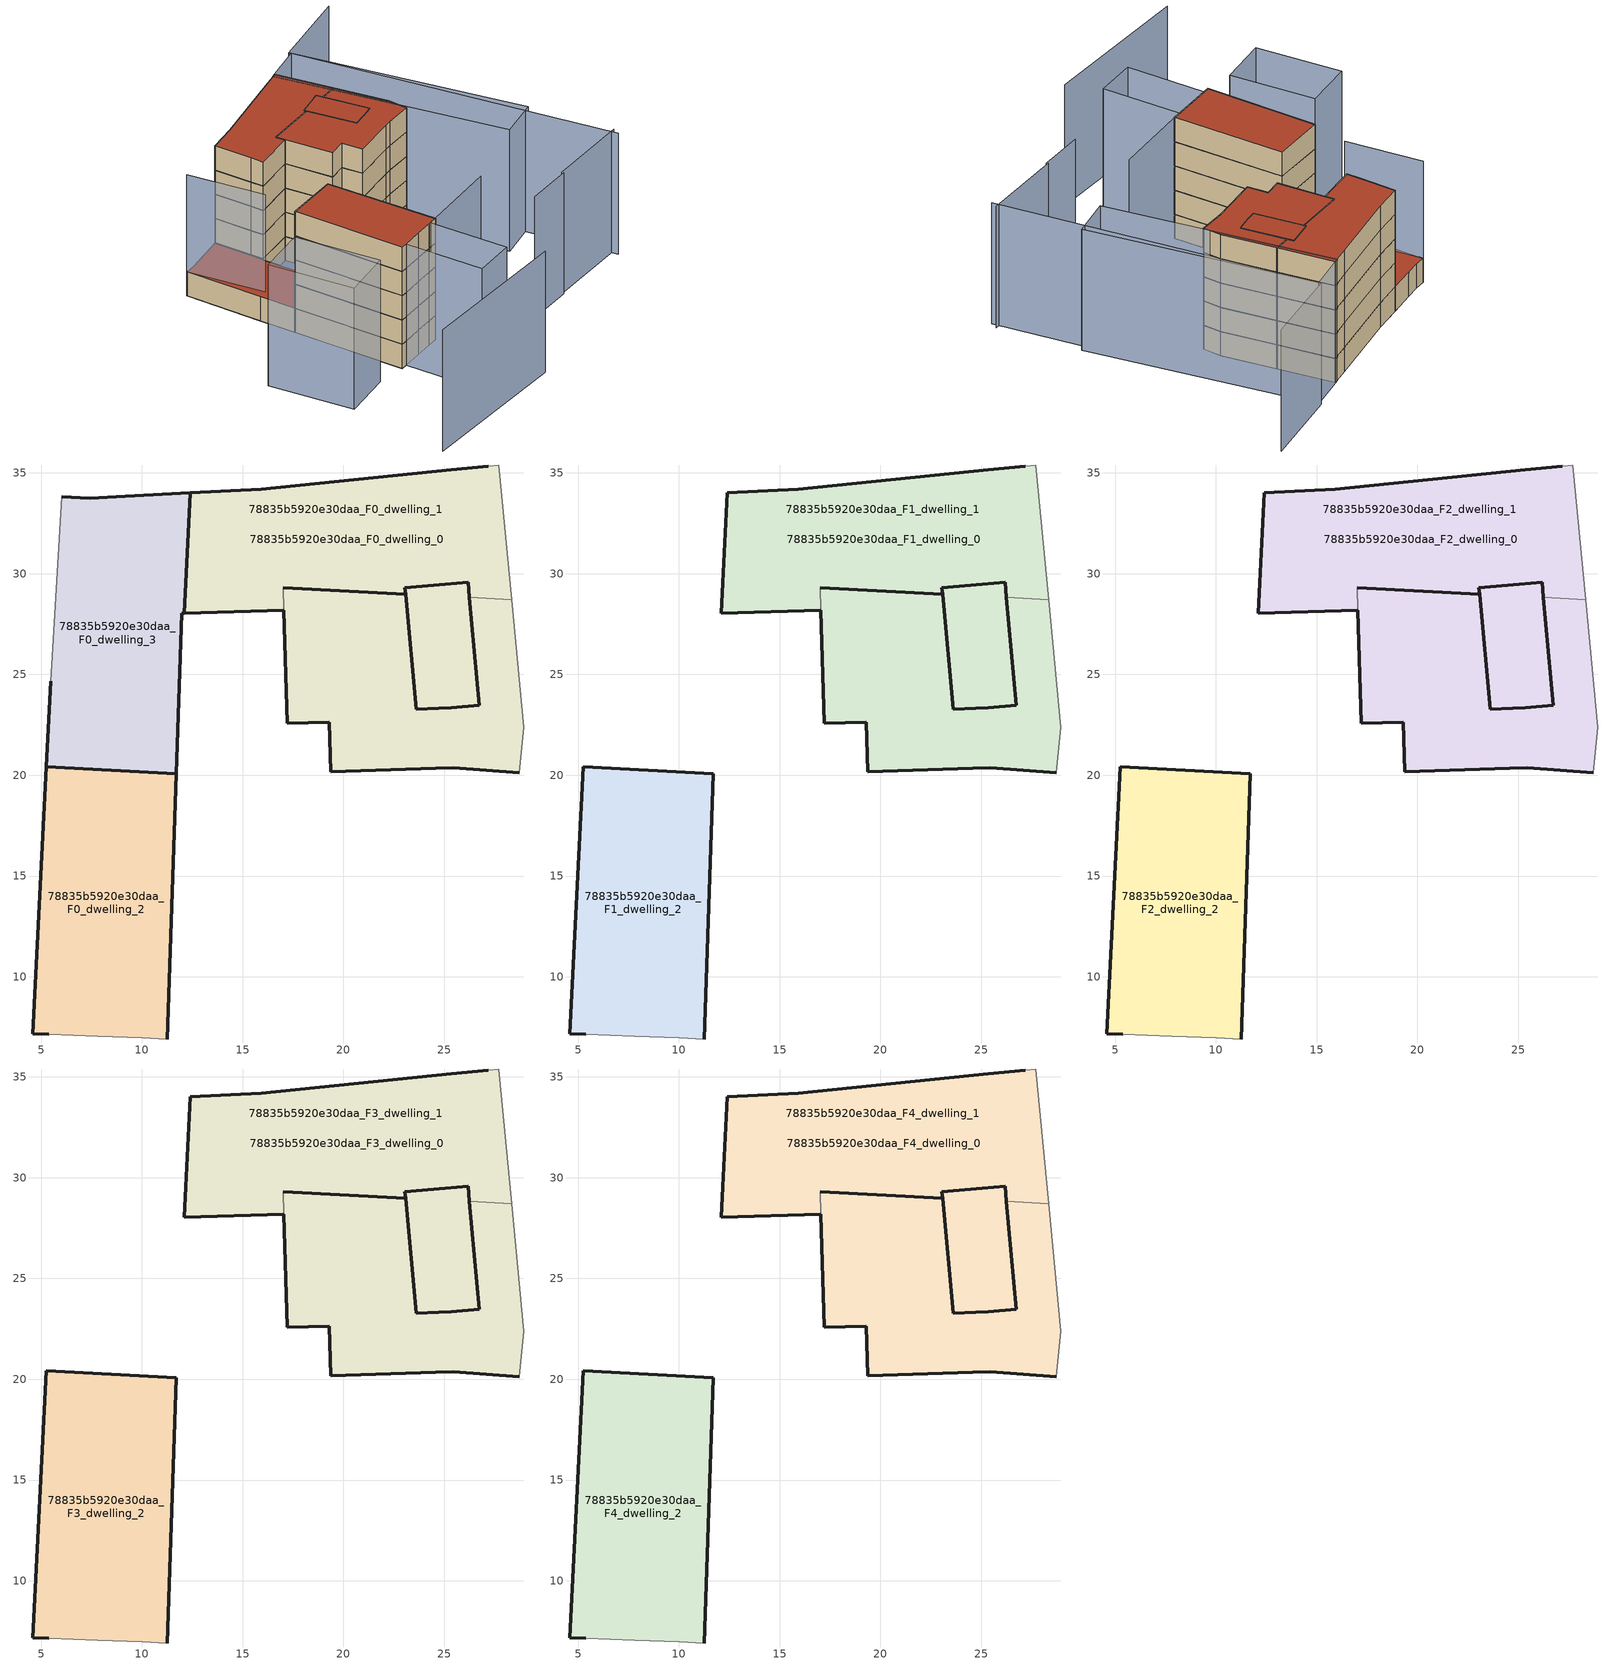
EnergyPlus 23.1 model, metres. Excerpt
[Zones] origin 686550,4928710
78835b5920e30daa_F0_dwelling_0
 floor ground (EU_floor_Construction): 28.34,28.72 27.7,35.39 27.19,35.34 25.34,35.16 15.91,34.19 12.4,34.01 12.17,29.54 12.09,28.04 17.04,28.18 17.01,29.3 23.08,28.99 23.05,29.29 25.05,29.48 26.18,29.58 26.25,28.83 z0; 28.73,20.12 28.95,22.37 28.34,28.72 26.25,28.83 26.73,23.46 25.34,23.34 24.74,23.32 23.62,23.26 23.08,28.99 17.01,29.3 17.04,28.18 17.21,22.57 19.29,22.63 19.36,20.17 24.58,20.34 25.45,20.36 z0; 26.73,23.46 26.25,28.83 26.18,29.58 25.05,29.48 23.05,29.29 23.08,28.99 23.62,23.26 24.74,23.32 25.34,23.34 z0
 wall outside (EU_wall_Construction): 17.01,29.3 23.08,28.99 23.62,23.26 24.74,23.32 25.34,23.34 26.73,23.46 26.25,28.83 / 28.73,20.12 25.45,20.36 24.58,20.34 19.36,20.17 19.29,22.63 17.21,22.57 17.04,28.18 z0:3
 wall adiabatic (EU_wall_Construction): 28.34,28.72 28.95,22.37 28.73,20.12 z0:3
 wall to 78835b5920e30daa_F0_dwelling_1 (EU_wall_Construction): 17.04,28.18 17.01,29.3 / 26.25,28.83 28.34,28.72 z0:3
78835b5920e30daa_F0_dwelling_1
 floor ground (EU_floor_Construction): 28.34,28.72 27.7,35.39 27.19,35.34 25.34,35.16 15.91,34.19 12.4,34.01 12.17,29.54 12.09,28.04 17.04,28.18 17.01,29.3 23.08,28.99 23.05,29.29 25.05,29.48 26.18,29.58 26.25,28.83 z0; 28.73,20.12 28.95,22.37 28.34,28.72 26.25,28.83 26.73,23.46 25.34,23.34 24.74,23.32 23.62,23.26 23.08,28.99 17.01,29.3 17.04,28.18 17.21,22.57 19.29,22.63 19.36,20.17 24.58,20.34 25.45,20.36 z0; 26.73,23.46 26.25,28.83 26.18,29.58 25.05,29.48 23.05,29.29 23.08,28.99 23.62,23.26 24.74,23.32 25.34,23.34 z0
 wall outside (EU_wall_Construction): 26.25,28.83 26.18,29.58 25.05,29.48 23.05,29.29 23.08,28.99 17.01,29.3 / 17.04,28.18 12.09,28.04 12.17,29.54 12.4,34.01 15.91,34.19 25.34,35.16 27.19,35.34 z0:3
 wall adiabatic (EU_wall_Construction): 27.19,35.34 27.7,35.39 28.34,28.72 z0:3
78835b5920e30daa_F0_dwelling_2
 floor ground (EU_floor_Construction): 11.27,6.92 11.71,20.09 5.27,20.42 4.58,7.18 5.37,7.16 7.82,7.05 10.01,6.96 z0
 wall outside (EU_wall_Construction): 5.37,7.16 4.58,7.18 5.27,20.42 / 5.26,20.42 11.71,20.09 11.27,6.92 z0:3
 wall adiabatic (EU_wall_Construction): 11.27,6.92 10.01,6.96 7.82,7.05 5.37,7.16 z0:3
78835b5920e30daa_F0_dwelling_3
 floor ground (EU_floor_Construction): 11.71,20.09 11.97,28.03 12.09,28.04 12.4,34.01 9.19,33.85 7.41,33.75 6.03,33.81 5.48,24.65 5.27,20.42 z0
 wall outside (EU_wall_Construction): 5.27,20.42 5.48,24.65 / 6.03,33.81 7.41,33.75 9.19,33.85 12.4,34.01 12.09,28.04 11.97,28.03 11.71,20.09 5.26,20.42 z0:3
 wall adiabatic (EU_wall_Construction): 5.48,24.65 6.03,33.81 z0:3
 roof outside (EU_roof_Construction): 12.4,34.01 12.09,28.04 11.97,28.03 11.71,20.09 5.27,20.42 5.48,24.65 6.03,33.81 7.41,33.75 9.19,33.85 z3
78835b5920e30daa_F1_dwelling_0
 floor outside (EU_floor_Construction): 28.34,28.72 27.7,35.39 27.19,35.34 25.34,35.16 15.91,34.19 12.4,34.01 12.17,29.54 12.09,28.04 17.04,28.18 17.01,29.3 23.08,28.99 23.05,29.29 25.05,29.48 26.18,29.58 26.25,28.83 z3; 28.73,20.12 28.95,22.37 28.34,28.72 26.25,28.83 26.73,23.46 25.34,23.34 24.74,23.32 23.62,23.26 23.08,28.99 17.01,29.3 17.04,28.18 17.21,22.57 19.29,22.63 19.36,20.17 24.58,20.34 25.45,20.36 z3; 26.73,23.46 26.25,28.83 26.18,29.58 25.05,29.48 23.05,29.29 23.08,28.99 23.62,23.26 24.74,23.32 25.34,23.34 z3
 wall outside (EU_wall_Construction): 17.01,29.3 23.08,28.99 23.62,23.26 24.74,23.32 25.34,23.34 26.73,23.46 26.25,28.83 / 28.73,20.12 25.45,20.36 24.58,20.34 19.36,20.17 19.29,22.63 17.21,22.57 17.04,28.18 z3:6
 wall adiabatic (EU_wall_Construction): 28.34,28.72 28.95,22.37 28.73,20.12 z3:6
 wall to 78835b5920e30daa_F1_dwelling_1 (EU_wall_Construction): 17.04,28.18 17.01,29.3 / 26.25,28.83 28.34,28.72 z3:6
78835b5920e30daa_F1_dwelling_1
 floor to 78835b5920e30daa_F0_dwelling_1 (EU_floor_Construction): 28.34,28.72 27.7,35.39 27.19,35.34 25.34,35.16 15.91,34.19 12.4,34.01 12.17,29.54 12.09,28.04 17.04,28.18 17.01,29.3 23.08,28.99 23.05,29.29 25.05,29.48 26.18,29.58 26.25,28.83 z3; 28.73,20.12 28.95,22.37 28.34,28.72 26.25,28.83 26.73,23.46 25.34,23.34 24.74,23.32 23.62,23.26 23.08,28.99 17.01,29.3 17.04,28.18 17.21,22.57 19.29,22.63 19.36,20.17 24.58,20.34 25.45,20.36 z3; 26.73,23.46 26.25,28.83 26.18,29.58 25.05,29.48 23.05,29.29 23.08,28.99 23.62,23.26 24.74,23.32 25.34,23.34 z3
 wall outside (EU_wall_Construction): 26.25,28.83 26.18,29.58 25.05,29.48 23.05,29.29 23.08,28.99 17.01,29.3 / 17.04,28.18 12.09,28.04 12.17,29.54 12.4,34.01 15.91,34.19 25.34,35.16 27.19,35.34 z3:6
 wall adiabatic (EU_wall_Construction): 27.19,35.34 27.7,35.39 28.34,28.72 z3:6
78835b5920e30daa_F1_dwelling_2
 floor to 78835b5920e30daa_F0_dwelling_2 (EU_floor_Construction): 11.27,6.92 11.71,20.09 5.26,20.42 4.58,7.18 5.37,7.16 7.82,7.05 10.01,6.96 z3
 wall outside (EU_wall_Construction): 5.37,7.16 4.58,7.18 5.27,20.42 11.71,20.09 11.27,6.92 z3:6
 wall adiabatic (EU_wall_Construction): 11.27,6.92 10.01,6.96 7.82,7.05 5.37,7.16 z3:6
78835b5920e30daa_F2_dwelling_0
 floor outside (EU_floor_Construction): 28.34,28.72 27.7,35.39 27.19,35.34 25.34,35.16 15.91,34.19 12.4,34.01 12.17,29.54 12.09,28.04 17.04,28.18 17.01,29.3 23.08,28.99 23.05,29.29 25.05,29.48 26.18,29.58 26.25,28.83 z6; 28.73,20.12 28.95,22.37 28.34,28.72 26.25,28.83 26.73,23.46 25.34,23.34 24.74,23.32 23.62,23.26 23.08,28.99 17.01,29.3 17.04,28.18 17.21,22.57 19.29,22.63 19.36,20.17 24.58,20.34 25.45,20.36 z6; 26.73,23.46 26.25,28.83 26.18,29.58 25.05,29.48 23.05,29.29 23.08,28.99 23.62,23.26 24.74,23.32 25.34,23.34 z6
 wall outside (EU_wall_Construction): 17.01,29.3 23.08,28.99 23.62,23.26 24.74,23.32 25.34,23.34 26.73,23.46 26.25,28.83 / 28.73,20.12 25.45,20.36 24.58,20.34 19.36,20.17 19.29,22.63 17.21,22.57 17.04,28.18 z6:9
 wall adiabatic (EU_wall_Construction): 28.34,28.72 28.95,22.37 28.73,20.12 z6:9
 wall to 78835b5920e30daa_F2_dwelling_1 (EU_wall_Construction): 17.04,28.18 17.01,29.3 / 26.25,28.83 28.34,28.72 z6:9
78835b5920e30daa_F2_dwelling_1
 floor to 78835b5920e30daa_F1_dwelling_1 (EU_floor_Construction): 28.34,28.72 27.7,35.39 27.19,35.34 25.34,35.16 15.91,34.19 12.4,34.01 12.17,29.54 12.09,28.04 17.04,28.18 17.01,29.3 23.08,28.99 23.05,29.29 25.05,29.48 26.18,29.58 26.25,28.83 z6; 28.73,20.12 28.95,22.37 28.34,28.72 26.25,28.83 26.73,23.46 25.34,23.34 24.74,23.32 23.62,23.26 23.08,28.99 17.01,29.3 17.04,28.18 17.21,22.57 19.29,22.63 19.36,20.17 24.58,20.34 25.45,20.36 z6; 26.73,23.46 26.25,28.83 26.18,29.58 25.05,29.48 23.05,29.29 23.08,28.99 23.62,23.26 24.74,23.32 25.34,23.34 z6
 wall outside (EU_wall_Construction): 26.25,28.83 26.18,29.58 25.05,29.48 23.05,29.29 23.08,28.99 17.01,29.3 / 17.04,28.18 12.09,28.04 12.17,29.54 12.4,34.01 15.91,34.19 25.34,35.16 27.19,35.34 z6:9
 wall adiabatic (EU_wall_Construction): 27.19,35.34 27.7,35.39 28.34,28.72 z6:9
78835b5920e30daa_F2_dwelling_2
 floor to 78835b5920e30daa_F1_dwelling_2 (EU_floor_Construction): 11.27,6.92 11.71,20.09 5.26,20.42 4.58,7.18 5.37,7.16 7.82,7.05 10.01,6.96 z6
 wall outside (EU_wall_Construction): 5.37,7.16 4.58,7.18 5.27,20.42 11.71,20.09 11.27,6.92 z6:9
 wall adiabatic (EU_wall_Construction): 11.27,6.92 10.01,6.96 7.82,7.05 5.37,7.16 z6:9
78835b5920e30daa_F3_dwelling_0
 floor outside (EU_floor_Construction): 28.34,28.72 27.7,35.39 27.19,35.34 25.34,35.16 15.91,34.19 12.4,34.01 12.17,29.54 12.09,28.04 17.04,28.18 17.01,29.3 23.08,28.99 23.05,29.29 25.05,29.48 26.18,29.58 26.25,28.83 z9; 28.73,20.12 28.95,22.37 28.34,28.72 26.25,28.83 26.73,23.46 25.34,23.34 24.74,23.32 23.62,23.26 23.08,28.99 17.01,29.3 17.04,28.18 17.21,22.57 19.29,22.63 19.36,20.17 24.58,20.34 25.45,20.36 z9; 26.73,23.46 26.25,28.83 26.18,29.58 25.05,29.48 23.05,29.29 23.08,28.99 23.62,23.26 24.74,23.32 25.34,23.34 z9
 wall outside (EU_wall_Construction): 17.01,29.3 23.08,28.99 23.62,23.26 24.74,23.32 25.34,23.34 26.73,23.46 26.25,28.83 / 28.73,20.12 25.45,20.36 24.58,20.34 19.36,20.17 19.29,22.63 17.21,22.57 17.04,28.18 z9:12
 wall adiabatic (EU_wall_Construction): 28.34,28.72 28.95,22.37 28.73,20.12 z9:12
 wall to 78835b5920e30daa_F3_dwelling_1 (EU_wall_Construction): 17.04,28.18 17.01,29.3 / 26.25,28.83 28.34,28.72 z9:12
78835b5920e30daa_F3_dwelling_1
 floor to 78835b5920e30daa_F2_dwelling_1 (EU_floor_Construction): 28.34,28.72 27.7,35.39 27.19,35.34 25.34,35.16 15.91,34.19 12.4,34.01 12.17,29.54 12.09,28.04 17.04,28.18 17.01,29.3 23.08,28.99 23.05,29.29 25.05,29.48 26.18,29.58 26.25,28.83 z9; 28.73,20.12 28.95,22.37 28.34,28.72 26.25,28.83 26.73,23.46 25.34,23.34 24.74,23.32 23.62,23.26 23.08,28.99 17.01,29.3 17.04,28.18 17.21,22.57 19.29,22.63 19.36,20.17 24.58,20.34 25.45,20.36 z9; 26.73,23.46 26.25,28.83 26.18,29.58 25.05,29.48 23.05,29.29 23.08,28.99 23.62,23.26 24.74,23.32 25.34,23.34 z9
 wall outside (EU_wall_Construction): 26.25,28.83 26.18,29.58 25.05,29.48 23.05,29.29 23.08,28.99 17.01,29.3 / 17.04,28.18 12.09,28.04 12.17,29.54 12.4,34.01 15.91,34.19 25.34,35.16 27.19,35.34 z9:12
 wall adiabatic (EU_wall_Construction): 27.19,35.34 27.7,35.39 28.34,28.72 z9:12
78835b5920e30daa_F3_dwelling_2
 floor to 78835b5920e30daa_F2_dwelling_2 (EU_floor_Construction): 11.27,6.92 11.71,20.09 5.26,20.42 4.58,7.18 5.37,7.16 7.82,7.05 10.01,6.96 z9
 wall outside (EU_wall_Construction): 5.37,7.16 4.58,7.18 5.27,20.42 11.71,20.09 11.27,6.92 z9:12
 wall adiabatic (EU_wall_Construction): 11.27,6.92 10.01,6.96 7.82,7.05 5.37,7.16 z9:12
78835b5920e30daa_F4_dwelling_0
 floor outside (EU_floor_Construction): 28.34,28.72 27.7,35.39 27.19,35.34 25.34,35.16 15.91,34.19 12.4,34.01 12.17,29.54 12.09,28.04 17.04,28.18 17.01,29.3 23.08,28.99 23.05,29.29 25.05,29.48 26.18,29.58 26.25,28.83 z12; 28.73,20.12 28.95,22.37 28.34,28.72 26.25,28.83 26.73,23.46 25.34,23.34 24.74,23.32 23.62,23.26 23.08,28.99 17.01,29.3 17.04,28.18 17.21,22.57 19.29,22.63 19.36,20.17 24.58,20.34 25.45,20.36 z12; 26.73,23.46 26.25,28.83 26.18,29.58 25.05,29.48 23.05,29.29 23.08,28.99 23.62,23.26 24.74,23.32 25.34,23.34 z12
 wall outside (EU_wall_Construction): 17.01,29.3 23.08,28.99 23.62,23.26 24.74,23.32 25.34,23.34 26.73,23.46 26.25,28.83 / 28.73,20.12 25.45,20.36 24.58,20.34 19.36,20.17 19.29,22.63 17.21,22.57 17.04,28.18 z12:15
 wall adiabatic (EU_wall_Construction): 28.34,28.72 28.95,22.37 28.73,20.12 z12:15
 wall to 78835b5920e30daa_F4_dwelling_1 (EU_wall_Construction): 17.04,28.18 17.01,29.3 / 26.25,28.83 28.34,28.72 z12:15
 roof outside (EU_roof_Construction): 28.34,28.72 28.95,22.37 28.73,20.12 25.45,20.36 24.58,20.34 19.36,20.17 19.29,22.63 17.21,22.57 17.04,28.18 17.01,29.3 23.08,28.99 23.62,23.26 24.74,23.32 25.34,23.34 26.73,23.46 26.25,28.83 z15; 27.7,35.39 28.34,28.72 26.25,28.83 26.18,29.58 25.05,29.48 23.05,29.29 23.08,28.99 17.01,29.3 17.04,28.18 12.09,28.04 12.17,29.54 12.4,34.01 15.91,34.19 25.34,35.16 27.19,35.34 z15; 26.18,29.58 26.25,28.83 26.73,23.46 25.34,23.34 24.74,23.32 23.62,23.26 23.08,28.99 23.05,29.29 25.05,29.48 z15
78835b5920e30daa_F4_dwelling_1
 floor to 78835b5920e30daa_F3_dwelling_1 (EU_floor_Construction): 28.34,28.72 27.7,35.39 27.19,35.34 25.34,35.16 15.91,34.19 12.4,34.01 12.17,29.54 12.09,28.04 17.04,28.18 17.01,29.3 23.08,28.99 23.05,29.29 25.05,29.48 26.18,29.58 26.25,28.83 z12; 28.73,20.12 28.95,22.37 28.34,28.72 26.25,28.83 26.73,23.46 25.34,23.34 24.74,23.32 23.62,23.26 23.08,28.99 17.01,29.3 17.04,28.18 17.21,22.57 19.29,22.63 19.36,20.17 24.58,20.34 25.45,20.36 z12; 26.73,23.46 26.25,28.83 26.18,29.58 25.05,29.48 23.05,29.29 23.08,28.99 23.62,23.26 24.74,23.32 25.34,23.34 z12
 wall outside (EU_wall_Construction): 26.25,28.83 26.18,29.58 25.05,29.48 23.05,29.29 23.08,28.99 17.01,29.3 / 17.04,28.18 12.09,28.04 12.17,29.54 12.4,34.01 15.91,34.19 25.34,35.16 27.19,35.34 z12:15
 wall adiabatic (EU_wall_Construction): 27.19,35.34 27.7,35.39 28.34,28.72 z12:15
 roof outside (EU_roof_Construction): 28.34,28.72 28.95,22.37 28.73,20.12 25.45,20.36 24.58,20.34 19.36,20.17 19.29,22.63 17.21,22.57 17.04,28.18 17.01,29.3 23.08,28.99 23.62,23.26 24.74,23.32 25.34,23.34 26.73,23.46 26.25,28.83 z15; 27.7,35.39 28.34,28.72 26.25,28.83 26.18,29.58 25.05,29.48 23.05,29.29 23.08,28.99 17.01,29.3 17.04,28.18 12.09,28.04 12.17,29.54 12.4,34.01 15.91,34.19 25.34,35.16 27.19,35.34 z15; 26.18,29.58 26.25,28.83 26.73,23.46 25.34,23.34 24.74,23.32 23.62,23.26 23.08,28.99 23.05,29.29 25.05,29.48 z15
78835b5920e30daa_F4_dwelling_2
 floor to 78835b5920e30daa_F3_dwelling_2 (EU_floor_Construction): 11.27,6.92 11.71,20.09 5.26,20.42 4.58,7.18 5.37,7.16 7.82,7.05 10.01,6.96 z12
 wall outside (EU_wall_Construction): 5.37,7.16 4.58,7.18 5.27,20.42 11.71,20.09 11.27,6.92 z12:15
 wall adiabatic (EU_wall_Construction): 11.27,6.92 10.01,6.96 7.82,7.05 5.37,7.16 z12:15
 roof outside (EU_roof_Construction): 11.71,20.09 11.27,6.92 10.01,6.96 7.82,7.05 5.37,7.16 4.58,7.18 5.27,20.42 z15
shading: -7.41,-4.39 11.29,-6.25 / 25.59,-0.22 35.59,-0.86 / 20.07,-0.06 25.59,-0.41 / 10.01,6.97 20.77,6.82 / 35.14,-1.64 32.1,36.18 / 32.1,36.18 42.09,36.98 / 6.03,33.81 6.62,24.73 / 1.27,7.93 -4.8,7.69 / -4.8,7.69 -5.19,17.74 / -5.19,17.74 0.88,17.98 / 0.88,17.98 1.27,7.93 / 5.05,-2.16 5.37,7.16 / 5.37,7.16 10.28,6.99 / 10.28,6.99 9.96,-2.32 / 9.96,-2.32 5.05,-2.16 / 32.16,35.88 35.1,9.12 / 35.1,9.12 30.18,8.58 / 30.18,8.58 27.23,35.34 / 27.23,35.34 32.16,35.88 z0:15
[Building]
EU S2 Campaign: North Axis=0; Terrain=City; Solar Distribution=FullExterior
[Site:Location]
Bologna: Latitude=44.5; Longitude=11.25; Time Zone=1; Elevation=37
[SizingPeriod:WeatherFileDays]
AnnualSizingPeriod: Begin Month=1; Begin Day of Month=1; End Month=12; End Day of Month=31; Day of Week for Start Day=Monday; Use Weather File Daylight Saving Period=No; Use Weather File Rain and Snow Indicators=No
[MATERIAL]
EU_InternalMass_Material: Roughness=MediumRough; Thickness=0.1; Conductivity=1; Density=1800; Specific Heat=900; Thermal Absorptance=0.9; Solar Absorptance=0.7; Visible Absorptance=0.7
[MATERIAL:NOMASS] Roughness=MediumRough; Thermal Absorptance=0.9; Solar Absorptance=0.7; Visible Absorptance=0.7
Name | Thermal Resistance
EU_wall_NoMass | 0.905828
EU_roof_NoMass | 0.37593
EU_floor_NoMass | 0.67114
[CONSTRUCTION]
EU_wall_Construction: EU_wall_NoMass
EU_roof_Construction: EU_roof_NoMass
EU_floor_Construction: EU_floor_NoMass
EU_InternalMass_Construction: EU_InternalMass_Material
[ZONE] Type=1; Multiplier=1; Ceiling Height=autocalculate; Floor Area=autocalculate; Part of Total Floor Area=Yes
Name | Volume
78835b5920e30daa_F0_dwelling_0; 78835b5920e30daa_F1_dwelling_0; 78835b5920e30daa_F2_dwelling_0; 78835b5920e30daa_F3_dwelling_0; 78835b5920e30daa_F4_dwelling_0; 78835b5920e30daa_F0_dwelling_1; 78835b5920e30daa_F1_dwelling_1; 78835b5920e30daa_F2_dwelling_1; 78835b5920e30daa_F3_dwelling_1; 78835b5920e30daa_F4_dwelling_1 | 567.524
78835b5920e30daa_F0_dwelling_2 | 260.577
78835b5920e30daa_F1_dwelling_2; 78835b5920e30daa_F2_dwelling_2; 78835b5920e30daa_F3_dwelling_2; 78835b5920e30daa_F4_dwelling_2 | 260.576
78835b5920e30daa_F0_dwelling_3 | 260.573
[INTERNALMASS] Construction=EU_InternalMass_Construction
Name | Zone or ZoneList | Surface Area
78835b5920e30daa_F0_dwelling_0_EU_InternalMass | 78835b5920e30daa_F0_dwelling_0 | 78.5979
78835b5920e30daa_F0_dwelling_1_EU_InternalMass | 78835b5920e30daa_F0_dwelling_1 | 91.4401
78835b5920e30daa_F0_dwelling_2_EU_InternalMass | 78835b5920e30daa_F0_dwelling_2 | 86.859
78835b5920e30daa_F0_dwelling_3_EU_InternalMass | 78835b5920e30daa_F0_dwelling_3 | 86.8573
78835b5920e30daa_F1_dwelling_0_EU_InternalMass | 78835b5920e30daa_F1_dwelling_0 | 67.6822
78835b5920e30daa_F1_dwelling_1_EU_InternalMass | 78835b5920e30daa_F1_dwelling_1 | 67.688
78835b5920e30daa_F1_dwelling_2_EU_InternalMass | 78835b5920e30daa_F1_dwelling_2 | 208.383
78835b5920e30daa_F2_dwelling_0_EU_InternalMass | 78835b5920e30daa_F2_dwelling_0 | 67.6822
78835b5920e30daa_F2_dwelling_1_EU_InternalMass | 78835b5920e30daa_F2_dwelling_1 | 67.688
78835b5920e30daa_F2_dwelling_2_EU_InternalMass | 78835b5920e30daa_F2_dwelling_2 | 208.383
78835b5920e30daa_F3_dwelling_0_EU_InternalMass | 78835b5920e30daa_F3_dwelling_0 | 67.6822
78835b5920e30daa_F3_dwelling_1_EU_InternalMass | 78835b5920e30daa_F3_dwelling_1 | 67.688
78835b5920e30daa_F3_dwelling_2_EU_InternalMass | 78835b5920e30daa_F3_dwelling_2 | 208.383
78835b5920e30daa_F4_dwelling_0_EU_InternalMass | 78835b5920e30daa_F4_dwelling_0 | 67.6822
78835b5920e30daa_F4_dwelling_1_EU_InternalMass | 78835b5920e30daa_F4_dwelling_1 | 67.688
78835b5920e30daa_F4_dwelling_2_EU_InternalMass | 78835b5920e30daa_F4_dwelling_2 | 208.383
[OTHEREQUIPMENT] Fuel Type=Electricity; Design Level Calculation Method=Watts/Area; Power per Zone Floor Area=1; Fraction Latent=0; Fraction Radiant=0; Fraction Lost=0; Carbon Dioxide Generation Rate=0; EndUse Subcategory=EU_Step8_InternalGains
Name | Zone or ZoneList or Space or SpaceList | Schedule
EU_Step8_InternalGain_78835b5920e30daa_F0_dwelling_0_f000 | 78835b5920e30daa_F0_dwelling_0 | EU_Step8_GainSchedule_78835b5920e30daa_F0_dwelling_0_f000
EU_Step8_InternalGain_78835b5920e30daa_F0_dwelling_1_f000 | 78835b5920e30daa_F0_dwelling_1 | EU_Step8_GainSchedule_78835b5920e30daa_F0_dwelling_1_f000
EU_Step8_InternalGain_78835b5920e30daa_F0_dwelling_2_f000 | 78835b5920e30daa_F0_dwelling_2 | EU_Step8_GainSchedule_78835b5920e30daa_F0_dwelling_2_f000
EU_Step8_InternalGain_78835b5920e30daa_F0_dwelling_3_f000 | 78835b5920e30daa_F0_dwelling_3 | EU_Step8_GainSchedule_78835b5920e30daa_F0_dwelling_3_f000
EU_Step8_InternalGain_78835b5920e30daa_F1_dwelling_0_f000 | 78835b5920e30daa_F1_dwelling_0 | EU_Step8_GainSchedule_78835b5920e30daa_F1_dwelling_0_f000
EU_Step8_InternalGain_78835b5920e30daa_F1_dwelling_1_f000 | 78835b5920e30daa_F1_dwelling_1 | EU_Step8_GainSchedule_78835b5920e30daa_F1_dwelling_1_f000
EU_Step8_InternalGain_78835b5920e30daa_F1_dwelling_2_f000 | 78835b5920e30daa_F1_dwelling_2 | EU_Step8_GainSchedule_78835b5920e30daa_F1_dwelling_2_f000
EU_Step8_InternalGain_78835b5920e30daa_F2_dwelling_0_f000 | 78835b5920e30daa_F2_dwelling_0 | EU_Step8_GainSchedule_78835b5920e30daa_F2_dwelling_0_f000
EU_Step8_InternalGain_78835b5920e30daa_F2_dwelling_1_f000 | 78835b5920e30daa_F2_dwelling_1 | EU_Step8_GainSchedule_78835b5920e30daa_F2_dwelling_1_f000
EU_Step8_InternalGain_78835b5920e30daa_F2_dwelling_2_f000 | 78835b5920e30daa_F2_dwelling_2 | EU_Step8_GainSchedule_78835b5920e30daa_F2_dwelling_2_f000
EU_Step8_InternalGain_78835b5920e30daa_F3_dwelling_0_f000 | 78835b5920e30daa_F3_dwelling_0 | EU_Step8_GainSchedule_78835b5920e30daa_F3_dwelling_0_f000
EU_Step8_InternalGain_78835b5920e30daa_F3_dwelling_1_f000 | 78835b5920e30daa_F3_dwelling_1 | EU_Step8_GainSchedule_78835b5920e30daa_F3_dwelling_1_f000
EU_Step8_InternalGain_78835b5920e30daa_F3_dwelling_2_f000 | 78835b5920e30daa_F3_dwelling_2 | EU_Step8_GainSchedule_78835b5920e30daa_F3_dwelling_2_f000
EU_Step8_InternalGain_78835b5920e30daa_F4_dwelling_0_f000 | 78835b5920e30daa_F4_dwelling_0 | EU_Step8_GainSchedule_78835b5920e30daa_F4_dwelling_0_f000
EU_Step8_InternalGain_78835b5920e30daa_F4_dwelling_1_f000 | 78835b5920e30daa_F4_dwelling_1 | EU_Step8_GainSchedule_78835b5920e30daa_F4_dwelling_1_f000
EU_Step8_InternalGain_78835b5920e30daa_F4_dwelling_2_f000 | 78835b5920e30daa_F4_dwelling_2 | EU_Step8_GainSchedule_78835b5920e30daa_F4_dwelling_2_f000
[ZONEVENTILATION:DESIGNFLOWRATE] Schedule=EU_AlwaysOn; Design Flow Rate Calculation Method=AirChanges/Hour; Air Changes per Hour=0.73129; Ventilation Type=Natural; Fan Pressure Rise=0; Fan Total Efficiency=1; Constant Term Coefficient=1; Temperature Term Coefficient=0; Velocity Term Coefficient=0; Velocity Squared Term Coefficient=0; Minimum Indoor Temperature=-100; Maximum Indoor Temperature=100; Delta Temperature=-100; Minimum Outdoor Temperature=-100; Maximum Outdoor Temperature=100; Maximum Wind Speed=40
Name | Zone or ZoneList or Space or SpaceList
EU_ConstantAir_78835b5920e30daa_F0_dwelling_0 | 78835b5920e30daa_F0_dwelling_0
EU_ConstantAir_78835b5920e30daa_F0_dwelling_1 | 78835b5920e30daa_F0_dwelling_1
EU_ConstantAir_78835b5920e30daa_F0_dwelling_2 | 78835b5920e30daa_F0_dwelling_2
EU_ConstantAir_78835b5920e30daa_F0_dwelling_3 | 78835b5920e30daa_F0_dwelling_3
EU_ConstantAir_78835b5920e30daa_F1_dwelling_0 | 78835b5920e30daa_F1_dwelling_0
EU_ConstantAir_78835b5920e30daa_F1_dwelling_1 | 78835b5920e30daa_F1_dwelling_1
EU_ConstantAir_78835b5920e30daa_F1_dwelling_2 | 78835b5920e30daa_F1_dwelling_2
EU_ConstantAir_78835b5920e30daa_F2_dwelling_0 | 78835b5920e30daa_F2_dwelling_0
EU_ConstantAir_78835b5920e30daa_F2_dwelling_1 | 78835b5920e30daa_F2_dwelling_1
EU_ConstantAir_78835b5920e30daa_F2_dwelling_2 | 78835b5920e30daa_F2_dwelling_2
EU_ConstantAir_78835b5920e30daa_F3_dwelling_0 | 78835b5920e30daa_F3_dwelling_0
EU_ConstantAir_78835b5920e30daa_F3_dwelling_1 | 78835b5920e30daa_F3_dwelling_1
EU_ConstantAir_78835b5920e30daa_F3_dwelling_2 | 78835b5920e30daa_F3_dwelling_2
EU_ConstantAir_78835b5920e30daa_F4_dwelling_0 | 78835b5920e30daa_F4_dwelling_0
EU_ConstantAir_78835b5920e30daa_F4_dwelling_1 | 78835b5920e30daa_F4_dwelling_1
EU_ConstantAir_78835b5920e30daa_F4_dwelling_2 | 78835b5920e30daa_F4_dwelling_2
[HVACTEMPLATE:THERMOSTAT] Constant Heating Setpoint=20; Constant Cooling Setpoint=50
EU_HeatOnly_78835b5920e30daa_F0_dwelling_0; EU_HeatOnly_78835b5920e30daa_F0_dwelling_1; EU_HeatOnly_78835b5920e30daa_F0_dwelling_2; EU_HeatOnly_78835b5920e30daa_F0_dwelling_3; EU_HeatOnly_78835b5920e30daa_F1_dwelling_0; EU_HeatOnly_78835b5920e30daa_F1_dwelling_1; EU_HeatOnly_78835b5920e30daa_F1_dwelling_2; EU_HeatOnly_78835b5920e30daa_F2_dwelling_0; EU_HeatOnly_78835b5920e30daa_F2_dwelling_1; EU_HeatOnly_78835b5920e30daa_F2_dwelling_2; EU_HeatOnly_78835b5920e30daa_F3_dwelling_0; EU_HeatOnly_78835b5920e30daa_F3_dwelling_1; EU_HeatOnly_78835b5920e30daa_F3_dwelling_2; EU_HeatOnly_78835b5920e30daa_F4_dwelling_0; EU_HeatOnly_78835b5920e30daa_F4_dwelling_1; EU_HeatOnly_78835b5920e30daa_F4_dwelling_2
[HVACTEMPLATE:ZONE:IDEALLOADSAIRSYSTEM] System Availability Schedule=EU_AlwaysOn; Maximum Heating Supply Air Temperature=50; Minimum Cooling Supply Air Temperature=13; Maximum Heating Supply Air Humidity Ratio=0.0156; Minimum Cooling Supply Air Humidity Ratio=0.0077; Heating Limit=NoLimit; Cooling Limit=NoLimit; Heating Availability Schedule=EU_AlwaysOn; Cooling Availability Schedule=EU_CoolingOff; Dehumidification Control Type=ConstantSensibleHeatRatio; Cooling Sensible Heat Ratio=0.7; Dehumidification Setpoint=60; Humidification Control Type=None; Humidification Setpoint=30; Outdoor Air Method=None; Outdoor Air Flow Rate per Person=0.00944; Outdoor Air Flow Rate per Zone Floor Area=0; Outdoor Air Flow Rate per Zone=0; Demand Controlled Ventilation Type=None; Outdoor Air Economizer Type=NoEconomizer; Heat Recovery Type=None; Sensible Heat Recovery Effectiveness=0.7; Latent Heat Recovery Effectiveness=0.65
Name | Template Thermostat
78835b5920e30daa_F0_dwelling_0 | EU_HeatOnly_78835b5920e30daa_F0_dwelling_0
78835b5920e30daa_F0_dwelling_1 | EU_HeatOnly_78835b5920e30daa_F0_dwelling_1
78835b5920e30daa_F0_dwelling_2 | EU_HeatOnly_78835b5920e30daa_F0_dwelling_2
78835b5920e30daa_F0_dwelling_3 | EU_HeatOnly_78835b5920e30daa_F0_dwelling_3
78835b5920e30daa_F1_dwelling_0 | EU_HeatOnly_78835b5920e30daa_F1_dwelling_0
78835b5920e30daa_F1_dwelling_1 | EU_HeatOnly_78835b5920e30daa_F1_dwelling_1
78835b5920e30daa_F1_dwelling_2 | EU_HeatOnly_78835b5920e30daa_F1_dwelling_2
78835b5920e30daa_F2_dwelling_0 | EU_HeatOnly_78835b5920e30daa_F2_dwelling_0
78835b5920e30daa_F2_dwelling_1 | EU_HeatOnly_78835b5920e30daa_F2_dwelling_1
78835b5920e30daa_F2_dwelling_2 | EU_HeatOnly_78835b5920e30daa_F2_dwelling_2
78835b5920e30daa_F3_dwelling_0 | EU_HeatOnly_78835b5920e30daa_F3_dwelling_0
78835b5920e30daa_F3_dwelling_1 | EU_HeatOnly_78835b5920e30daa_F3_dwelling_1
78835b5920e30daa_F3_dwelling_2 | EU_HeatOnly_78835b5920e30daa_F3_dwelling_2
78835b5920e30daa_F4_dwelling_0 | EU_HeatOnly_78835b5920e30daa_F4_dwelling_0
78835b5920e30daa_F4_dwelling_1 | EU_HeatOnly_78835b5920e30daa_F4_dwelling_1
78835b5920e30daa_F4_dwelling_2 | EU_HeatOnly_78835b5920e30daa_F4_dwelling_2
[SIZING:ZONE] Zone Cooling Design Supply Air Temperature Input Method=SupplyAirTemperature; Zone Cooling Design Supply Air Temperature=13; Zone Heating Design Supply Air Temperature Input Method=SupplyAirTemperature; Zone Heating Design Supply Air Temperature=50; Zone Cooling Design Supply Air Humidity Ratio=0.008; Zone Heating Design Supply Air Humidity Ratio=0.008; Cooling Design Air Flow Method=DesignDay; Cooling Design Air Flow Rate=0; Cooling Minimum Air Flow per Zone Floor Area=0.000762; Cooling Minimum Air Flow=0; Cooling Minimum Air Flow Fraction=0.2; Heating Design Air Flow Method=DesignDay; Heating Design Air Flow Rate=0; Heating Maximum Air Flow per Zone Floor Area=0.002032; Heating Maximum Air Flow=0.141576; Heating Maximum Air Flow Fraction=0.3; Account for Dedicated Outdoor Air System=No; Dedicated Outdoor Air System Control Strategy=NeutralSupplyAir; Dedicated Outdoor Air Low Setpoint Temperature for Design=autosize; Dedicated Outdoor Air High Setpoint Temperature for Design=autosize; Zone Load Sizing Method=Sensible Load Only No Latent Load; Zone Latent Cooling Design Supply Air Humidity Ratio Input Method=HumidityRatioDifference; Zone Cooling Design Supply Air Humidity Ratio Difference=0.005; Zone Latent Heating Design Supply Air Humidity Ratio Input Method=HumidityRatioDifference; Zone Humidification Design Supply Air Humidity Ratio Difference=0.005
78835b5920e30daa_F0_dwelling_0; 78835b5920e30daa_F0_dwelling_1; 78835b5920e30daa_F0_dwelling_2; 78835b5920e30daa_F0_dwelling_3; 78835b5920e30daa_F1_dwelling_0; 78835b5920e30daa_F1_dwelling_1; 78835b5920e30daa_F1_dwelling_2; 78835b5920e30daa_F2_dwelling_0; 78835b5920e30daa_F2_dwelling_1; 78835b5920e30daa_F2_dwelling_2; 78835b5920e30daa_F3_dwelling_0; 78835b5920e30daa_F3_dwelling_1; 78835b5920e30daa_F3_dwelling_2; 78835b5920e30daa_F4_dwelling_0; 78835b5920e30daa_F4_dwelling_1; 78835b5920e30daa_F4_dwelling_2
[SCHEDULE:CONSTANT]
Name | Hourly Value
EU_AlwaysOn | 1
EU_CoolingOff | 0
[SCHEDULE:FILE] Column Number=1; Rows to Skip at Top=0; Number of Hours of Data=8760; Column Separator=Comma; Interpolate to Timestep=No; Minutes per Item=60; Adjust Schedule for Daylight Savings=Yes
Name | File
EU_Step8_GainSchedule_78835b5920e30daa_F0_dwelling_0_f000 | ../../schedules/78835b5920e30daa/78835b5920e30daa_F0_dwelling_0_f000_gain.csv
EU_Step8_GainSchedule_78835b5920e30daa_F0_dwelling_1_f000 | ../../schedules/78835b5920e30daa/78835b5920e30daa_F0_dwelling_1_f000_gain.csv
EU_Step8_GainSchedule_78835b5920e30daa_F0_dwelling_2_f000 | ../../schedules/78835b5920e30daa/78835b5920e30daa_F0_dwelling_2_f000_gain.csv
EU_Step8_GainSchedule_78835b5920e30daa_F0_dwelling_3_f000 | ../../schedules/78835b5920e30daa/78835b5920e30daa_F0_dwelling_3_f000_gain.csv
EU_Step8_GainSchedule_78835b5920e30daa_F1_dwelling_0_f000 | ../../schedules/78835b5920e30daa/78835b5920e30daa_F1_dwelling_0_f000_gain.csv
EU_Step8_GainSchedule_78835b5920e30daa_F1_dwelling_1_f000 | ../../schedules/78835b5920e30daa/78835b5920e30daa_F1_dwelling_1_f000_gain.csv
EU_Step8_GainSchedule_78835b5920e30daa_F1_dwelling_2_f000 | ../../schedules/78835b5920e30daa/78835b5920e30daa_F1_dwelling_2_f000_gain.csv
EU_Step8_GainSchedule_78835b5920e30daa_F2_dwelling_0_f000 | ../../schedules/78835b5920e30daa/78835b5920e30daa_F2_dwelling_0_f000_gain.csv
EU_Step8_GainSchedule_78835b5920e30daa_F2_dwelling_1_f000 | ../../schedules/78835b5920e30daa/78835b5920e30daa_F2_dwelling_1_f000_gain.csv
EU_Step8_GainSchedule_78835b5920e30daa_F2_dwelling_2_f000 | ../../schedules/78835b5920e30daa/78835b5920e30daa_F2_dwelling_2_f000_gain.csv
EU_Step8_GainSchedule_78835b5920e30daa_F3_dwelling_0_f000 | ../../schedules/78835b5920e30daa/78835b5920e30daa_F3_dwelling_0_f000_gain.csv
EU_Step8_GainSchedule_78835b5920e30daa_F3_dwelling_1_f000 | ../../schedules/78835b5920e30daa/78835b5920e30daa_F3_dwelling_1_f000_gain.csv
EU_Step8_GainSchedule_78835b5920e30daa_F3_dwelling_2_f000 | ../../schedules/78835b5920e30daa/78835b5920e30daa_F3_dwelling_2_f000_gain.csv
EU_Step8_GainSchedule_78835b5920e30daa_F4_dwelling_0_f000 | ../../schedules/78835b5920e30daa/78835b5920e30daa_F4_dwelling_0_f000_gain.csv
EU_Step8_GainSchedule_78835b5920e30daa_F4_dwelling_1_f000 | ../../schedules/78835b5920e30daa/78835b5920e30daa_F4_dwelling_1_f000_gain.csv
EU_Step8_GainSchedule_78835b5920e30daa_F4_dwelling_2_f000 | ../../schedules/78835b5920e30daa/78835b5920e30daa_F4_dwelling_2_f000_gain.csv
